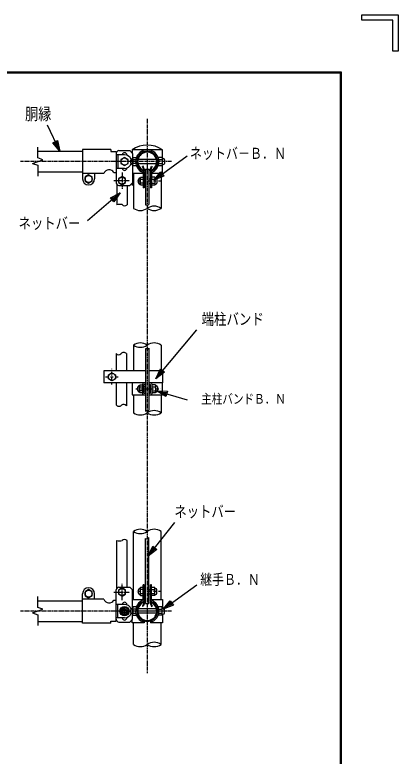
# Model space of a CAD drawing. Units: millimetres, scale not verified. Extents: x -4425 to 4425, y -3150 to 3150.
# Drawn here: x 2912 to 4425, y 226 to 3150 of the extents above; entities that cross this region are included whole.
import ezdxf
from ezdxf.enums import TextEntityAlignment as Align

# ---------------------------------------------------------------- set-up
doc = ezdxf.new("R2010")
doc.units = ezdxf.units.MM
doc.header["$LTSCALE"] = 20
for name, pattern in [('USER1', [1.01, 0.5, -0.25, 0.01, -0.25]), ('USER2', [1.125, 0.75, -0.125, 0.125, -0.125]), ('USER4', [2, 1.25, -0.25, 0.25, -0.25]), ('USER5', [0.375, 0.25, -0.125])]:
    doc.linetypes.add(name, pattern=pattern)
for name, color, linetype, lineweight in [('0-1_1', 7, 'Continuous', 25), ('0-2_0', 7, 'Continuous', 25), ('0-3_CENTLN-L', 2, 'USER2', 25), ('0-7_WAKU', 7, 'Continuous', 25)]:
    doc.layers.add(name, color=color, linetype=linetype, lineweight=lineweight)
doc.styles.add('ＭＳ ゴシック', font='')
doc.styles.get('ＭＳ ゴシック').set_extended_font_data('MS Gothic')

# ---------------------------------------------------------------- blocks, each defined once
blk = doc.blocks.new('C3')
at = {"layer": '0-1_1', "color": 4}
blk.add_line((157722.2, 110823.7), (154673.5, 109612.2), dxfattribs=at)
blk.add_lwpolyline([(156864, 110708.7), (157722.2, 110823.7), (157019.1, 110318.3)], close=True, dxfattribs=at)
blk.add_lwpolyline([(156902.8, 110611.1), (157331.9, 110668.6), (156980.3, 110415.9)], dxfattribs=at)
blk = doc.blocks.new('C1')
at = {"layer": '0-1_1', "color": 4}
blk.add_line((145241, 99399), (147344.1, 102056.1), dxfattribs=at)
blk.add_lwpolyline([(145927, 99927.3), (145241, 99399), (145597.6, 100188)], close=True, dxfattribs=at)
blk.add_lwpolyline([(145844.6, 99992.5), (145501.6, 99728.3), (145680, 100122.8)], dxfattribs=at)
blk = doc.blocks.new('C0')
at = {"layer": '0-1_1', "color": 4}
blk.add_line((137933.8, 113176.5), (136967.4, 115229), dxfattribs=at)
blk.add_lwpolyline([(137766, 114026), (137933.8, 113176.5), (137386, 113847)], close=True, dxfattribs=at)
blk.add_lwpolyline([(137671, 113981.2), (137754.9, 113556.5), (137481, 113891.8)], dxfattribs=at)
blk = doc.blocks.new('C2')
at = {"layer": '0-1_1', "color": 4}
blk.add_line((157676.5, 103912.6), (155929.2, 105743.2), dxfattribs=at)
blk.add_lwpolyline([(157248.4, 104665.2), (157676.5, 103912.6), (156944.6, 104375.3)], close=True, dxfattribs=at)
blk.add_lwpolyline([(157172.5, 104592.7), (157386.5, 104216.4), (157020.6, 104447.8)], dxfattribs=at)
blk = doc.blocks.new('C4')
at = {"layer": '0-1_1', "color": 4}
blk.add_line((114914.8, 103992.9), (118152.7, 107849.7), dxfattribs=at)
blk.add_lwpolyline([(115615.7, 104501.3), (114914.8, 103992.9), (115294.1, 104771.3)], close=True, dxfattribs=at)
blk.add_lwpolyline([(115535.3, 104568.8), (115184.8, 104314.6), (115374.5, 104703.8)], dxfattribs=at)
blk = doc.blocks.new('C15')
at = {"layer": '0-1_1', "color": 4}
blk.add_line((9928.44, 6638.88), (10068.65, 6816.03), dxfattribs=at)
blk.add_lwpolyline([(9974.17, 6674.11), (9928.44, 6638.88), (9952.22, 6691.48)], close=True, dxfattribs=at)
blk.add_lwpolyline([(9968.68, 6678.45), (9945.82, 6660.84), (9957.71, 6687.14)], dxfattribs=at)

msp = doc.modelspace()

# ---------------------------------------------------------------- linework, layer by layer
at = {"layer": '0-1_1', "color": 4}
for p, q in [((3002.84, 2586.01), (3002.84, 2628.86)), ((2982.7, 2564.02), (3022.98, 2578.68)), ((3022.98, 2578.68), (3002.84, 2586.01)), ((3002.84, 813.35), (3002.84, 856.21)), ((2982.7, 791.37), (3022.98, 806.02)), ((3022.98, 806.02), (3002.84, 813.35))]:
    msp.add_line(p, q, dxfattribs=at)
at = {"layer": '0-1_1'}
for p, q in [((3002.84, 2612.06), (3179.71, 2612.06)), ((3375.25, 2617.42), (3375.25, 2605.74)), ((3345.26, 2587.75), (3331.33, 2579.7)), ((3331.33, 2579.71), (3331.33, 2563.62)), ((3359.18, 2579.71), (3345.26, 2587.75)), ((3359.18, 2563.62), (3359.18, 2579.7)), ((3377.18, 2584.57), (3378.82, 2587.42)), ((3377.18, 2558.13), (3377.18, 2584.57)), ((3378.46, 2579.38), (3389.67, 2579.38)), ((3378.82, 2587.42), (3391.86, 2587.42)), ((3471.32, 2579.92), (3398.75, 2579.92)), ((3493.96, 2587.42), (3478.21, 2587.42)), ((3480.4, 2579.38), (3493.8, 2579.38)), ((3493.96, 2587.42), (3493.96, 2555.28)), ((3493.96, 2583.13), (3498.25, 2583.13)), ((3502.53, 2578.85), (3502.53, 2563.85)), ((3331.33, 2563.62), (3345.26, 2555.58)), ((3345.26, 2555.58), (3359.18, 2563.62)), ((3389.67, 2563.31), (3378.46, 2563.31)), ((3471.32, 2562.78), (3398.75, 2562.78)), ((3418.91, 2553.68), (3415.69, 2552.51)), ((3420.83, 2538.39), (3415.69, 2552.51)), ((3424.22, 2539.1), (3418.91, 2553.68)), ((3445.85, 2539.1), (3451.16, 2553.68)), ((3449.24, 2538.39), (3454.38, 2552.51)), ((3451.16, 2553.68), (3454.38, 2552.51)), ((3493.96, 2555.28), (3478.21, 2555.28)), ((3480.4, 2563.32), (3493.8, 2563.32)), ((3493.96, 2559.56), (3498.25, 2559.56)), ((3002.84, 2530.63), (3179.71, 2530.63)), ((3203.36, 2518.95), (3189.43, 2510.9)), ((3217.28, 2510.91), (3203.36, 2518.95)), ((3377.08, 2525.28), (3418.32, 2525.28)), ((3380.61, 2525.28), (3380.61, 2387.06)), ((3418.32, 2528.42), (3418.32, 2467.42)), ((3422.18, 2532.72), (3422.18, 2467.42)), ((3428.6, 2541.86), (3428.6, 2400.26)), ((3428.6, 2541.86), (3441.46, 2541.86)), ((3441.46, 2541.86), (3441.46, 2402.14)), ((3447.89, 2532.72), (3447.89, 2467.42)), ((3451.75, 2528.42), (3451.75, 2467.42)), ((3489.46, 2525.28), (3489.46, 2387.06)), ((3189.43, 2510.91), (3189.43, 2494.82)), ((3189.43, 2494.82), (3203.36, 2486.78)), ((3203.36, 2486.78), (3217.28, 2494.82)), ((3217.28, 2494.82), (3217.28, 2510.9)), ((3335.58, 2512.5), (3321.65, 2504.45)), ((3321.65, 2504.46), (3321.65, 2488.37)), ((3321.65, 2488.37), (3335.58, 2480.33)), ((3349.51, 2504.46), (3335.58, 2512.5)), ((3335.58, 2480.33), (3349.51, 2488.37)), ((3349.51, 2488.37), (3349.51, 2504.45)), ((3375.25, 2485.99), (3375.25, 2477.06)), ((3406.53, 2507.43), (3408.18, 2510.28)), ((3406.53, 2480.98), (3406.53, 2507.43)), ((3407.82, 2502.24), (3418.32, 2502.24)), ((3418.32, 2486.17), (3407.82, 2486.17)), ((3408.18, 2510.28), (3418.32, 2510.28)), ((3422.18, 2502.78), (3428.6, 2502.78)), ((3422.18, 2485.63), (3428.6, 2485.63)), ((3441.46, 2502.78), (3447.89, 2502.78)), ((3441.46, 2485.63), (3447.89, 2485.63)), ((3464.61, 2510.28), (3451.75, 2510.28)), ((3451.75, 2502.24), (3464.44, 2502.24)), ((3451.75, 2486.18), (3464.44, 2486.18)), ((3464.61, 2510.28), (3464.61, 2478.13)), ((3464.61, 2505.99), (3468.89, 2505.99)), ((3473.18, 2501.71), (3473.18, 2486.71)), ((3315.22, 2480.75), (3315.22, 2400.76)), ((3355.94, 2477.06), (3355.94, 2400.76)), ((3422.18, 2467.42), (3418.32, 2467.42)), ((3451.75, 2467.42), (3447.89, 2467.42)), ((3464.61, 2478.13), (3451.75, 2478.13)), ((3464.61, 2482.42), (3468.89, 2482.42)), ((3380.6, 1847.74), (3380.6, 1745.96)), ((3489.46, 1847.74), (3489.46, 1745.96)), ((3311.82, 1813.96), (3311.82, 1745.96)), ((3352.53, 1813.96), (3352.53, 1745.96)), ((3428.6, 1832.38), (3428.6, 1586.25)), ((3441.46, 1835.16), (3441.46, 1590.42)), ((3263.6, 1745.96), (3263.6, 1698.81)), ((3428.6, 1745.96), (3263.6, 1745.96)), ((3494.82, 1745.96), (3441.46, 1745.96)), ((3494.82, 1745.96), (3494.82, 1698.81)), ((3428.6, 1698.81), (3263.6, 1698.81)), ((3311.82, 1698.81), (3311.82, 1612.73)), ((3352.53, 1698.81), (3352.53, 1608.32)), ((3375.25, 1698.81), (3375.25, 1651.67)), ((3415.75, 1698.81), (3375.25, 1698.81)), ((3428.6, 1698.81), (3415.75, 1698.81)), ((3454.32, 1698.81), (3441.46, 1698.81)), ((3494.82, 1698.81), (3441.46, 1698.81)), ((3403.96, 1688.46), (3405.61, 1691.31)), ((3403.96, 1662.02), (3403.96, 1688.46)), ((3405.25, 1683.28), (3415.75, 1683.28)), ((3415.75, 1667.21), (3405.25, 1667.21)), ((3405.61, 1691.31), (3415.75, 1691.31)), ((3415.75, 1692.38), (3415.75, 1658.1)), ((3421.75, 1683.81), (3428.6, 1683.81)), ((3421.75, 1666.67), (3428.6, 1666.67)), ((3441.46, 1683.81), (3448.32, 1683.81)), ((3441.46, 1666.67), (3448.32, 1666.67)), ((3454.32, 1658.1), (3454.32, 1692.38)), ((3467.18, 1691.31), (3454.32, 1691.31)), ((3454.32, 1683.27), (3467.01, 1683.27)), ((3454.32, 1667.21), (3467.01, 1667.21)), ((3467.18, 1691.31), (3467.18, 1659.17)), ((3467.18, 1687.03), (3471.46, 1687.03)), ((3475.75, 1682.74), (3475.75, 1667.74)), ((3375.25, 1651.67), (3415.75, 1651.67)), ((3380.6, 1651.67), (3380.6, 1580.96)), ((3415.75, 1651.67), (3428.6, 1651.67)), ((3421.75, 1657.67), (3428.6, 1657.67)), ((3441.46, 1651.67), (3454.32, 1651.67)), ((3467.18, 1659.17), (3454.32, 1659.17)), ((3467.18, 1663.46), (3471.46, 1663.46)), ((3489.46, 1651.67), (3489.46, 1580.96)), ((3380.6, 844.77), (3380.6, 1112.62)), ((3489.46, 844.77), (3489.46, 1112.62)), ((3428.6, 828.18), (3428.6, 1084.27)), ((3441.46, 828.18), (3441.46, 1088.66)), ((3315.22, 889.3), (3315.22, 1077.48)), ((3355.94, 892.98), (3355.94, 1077.48)), ((3203.35, 883.26), (3189.43, 875.22)), ((3217.28, 875.22), (3203.35, 883.26)), ((3335.58, 889.71), (3321.65, 881.67)), ((3321.65, 881.67), (3321.65, 865.59)), ((3349.51, 881.67), (3335.58, 889.71)), ((3349.51, 865.59), (3349.51, 881.67)), ((3406.53, 889.06), (3406.53, 862.61)), ((3418.32, 883.87), (3407.82, 883.87)), ((3418.32, 841.63), (3418.32, 902.62)), ((3422.18, 902.62), (3418.32, 902.62)), ((3422.18, 837.33), (3422.18, 902.62)), ((3422.18, 884.41), (3428.6, 884.41)), ((3441.46, 884.41), (3447.89, 884.41)), ((3447.89, 837.33), (3447.89, 902.62)), ((3451.75, 902.62), (3447.89, 902.62)), ((3451.75, 841.63), (3451.75, 902.62)), ((3464.6, 891.91), (3451.75, 891.91)), ((3451.75, 883.87), (3464.44, 883.87)), ((3464.6, 859.77), (3464.6, 891.91)), ((3464.6, 887.62), (3468.89, 887.62)), ((3473.18, 868.34), (3473.18, 883.34)), ((3189.43, 875.22), (3189.43, 859.14)), ((3189.43, 859.14), (3203.35, 851.1)), ((3203.35, 851.1), (3217.28, 859.14)), ((3217.28, 859.14), (3217.28, 875.22)), ((3321.65, 865.59), (3335.58, 857.55)), ((3335.58, 857.55), (3349.51, 865.59)), ((3406.53, 862.61), (3408.18, 859.77)), ((3407.82, 867.8), (3418.32, 867.8)), ((3408.18, 859.77), (3418.32, 859.77)), ((3422.18, 867.27), (3428.6, 867.27)), ((3441.46, 867.27), (3447.89, 867.27)), ((3451.75, 867.81), (3464.44, 867.81)), ((3464.6, 859.77), (3451.75, 859.77)), ((3464.6, 864.05), (3468.89, 864.05)), ((3002.84, 839.41), (3179.71, 839.41)), ((3377.07, 844.77), (3418.32, 844.77)), ((3420.83, 831.66), (3415.69, 817.54)), ((3424.22, 830.95), (3418.91, 816.37)), ((3428.6, 828.18), (3441.46, 828.18)), ((3445.85, 830.95), (3451.16, 816.37)), ((3449.24, 831.66), (3454.38, 817.54)), ((3377.18, 811.92), (3377.18, 785.47)), ((3389.67, 806.73), (3378.46, 806.73)), ((3378.46, 790.66), (3389.67, 790.66)), ((3471.32, 807.27), (3398.75, 807.27)), ((3471.32, 790.12), (3398.75, 790.12)), ((3418.91, 816.36), (3415.69, 817.54)), ((3451.16, 816.36), (3454.38, 817.54)), ((3493.96, 814.77), (3478.21, 814.77)), ((3480.4, 806.72), (3493.8, 806.72)), ((3480.4, 790.66), (3493.8, 790.66)), ((3493.96, 782.62), (3493.96, 814.77)), ((3493.96, 810.48), (3498.25, 810.48)), ((3502.53, 791.2), (3502.53, 806.2)), ((3375.25, 752.62), (3375.25, 764.3)), ((3377.18, 785.47), (3378.82, 782.62)), ((3378.82, 782.62), (3391.86, 782.62)), ((3493.96, 782.62), (3478.21, 782.62)), ((3493.96, 786.91), (3498.25, 786.91)), ((3494.82, 786.91), (3494.82, 752.62)), ((3002.84, 757.98), (3179.71, 757.98)), ((3422.18, 752.62), (3375.25, 752.62)), ((3380.6, 666.91), (3380.6, 752.62)), ((3422.18, 760.06), (3422.18, 752.62)), ((3447.89, 760.06), (3447.89, 752.62)), ((3494.82, 752.62), (3447.89, 752.62)), ((3489.46, 666.91), (3489.46, 752.62))]:
    msp.add_line(p, q, dxfattribs=at)
at = {"layer": '0-1_1', "color": 2, "linetype": 'USER2'}
for p, q in [((3530.1, 2571.35), (2934.2, 2571.35)), ((3530.1, 798.7), (2934.2, 798.7))]:
    msp.add_line(p, q, dxfattribs=at)
at = {"layer": '0-1_1', "color": 4, "linetype": 'USER1'}
for p, q in [((3489.55, 2494.21), (3388.56, 2494.21)), ((3295.75, 1691.89), (3295.75, 1754.48)), ((3270.12, 1722.38), (3323.66, 1722.38)), ((3389.49, 1675.24), (3486.67, 1675.24)), ((3489.56, 875.84), (3388.56, 875.84)), ((3530.1, 798.7), (3342.19, 798.7))]:
    msp.add_line(p, q, dxfattribs=at)
at = {"layer": '0-1_1'}
for points in [[(3494.82, 2583.13), (3494.82, 2617.42), (3375.25, 2617.42), (3375.25, 2605.74)], [(3391.86, 2555.28), (3378.82, 2555.28), (3377.18, 2558.13)], [(3451.75, 2525.28), (3494.82, 2525.28), (3494.82, 2559.56)], [(3418.32, 2478.13), (3408.18, 2478.13), (3406.53, 2480.98)], [(3454.32, 1651.67), (3494.82, 1651.67), (3494.82, 1698.81), (3454.32, 1698.81)], [(3428.6, 1692.81), (3421.75, 1692.81), (3421.75, 1657.67)], [(3441.46, 1657.67), (3448.32, 1657.67), (3448.32, 1692.81), (3441.46, 1692.81)], [(3415.75, 1659.17), (3405.61, 1659.17), (3403.96, 1662.02)], [(3418.32, 891.91), (3408.18, 891.91), (3406.53, 889.06)], [(3451.75, 844.77), (3494.82, 844.77), (3494.82, 810.48)], [(3391.86, 814.77), (3378.82, 814.77), (3377.18, 811.92)]]:
    msp.add_lwpolyline(points, dxfattribs=at)
at = {"layer": '0-1_1', "color": 4}
for points in [[(2982.7, 2564.02), (3002.84, 2556.69), (3002.84, 2513.83)], [(2982.7, 791.37), (3002.84, 784.04), (3002.84, 741.18)]]:
    msp.add_lwpolyline(points, dxfattribs=at)
at = {"layer": '0-1_1'}
msp.add_lwpolyline([(3295.75, 1706.3), (3281.82, 1714.34), (3281.82, 1730.43), (3295.75, 1738.47), (3309.68, 1730.43), (3309.68, 1714.34)], close=True, dxfattribs=at)
for centre in [(3345.26, 2571.66), (3203.36, 2502.86), (3335.58, 2496.41), (3295.75, 1722.38), (3203.35, 867.18), (3335.58, 873.63)]:
    msp.add_circle(centre, 13.93, dxfattribs=at)
for centre, radius, start, end in [((3435.03, 2534.4), 102.31, 54.24183, 125.75825), ((3435.03, 2571.35), 46.07, 291.2717, 248.72839), ((3435.03, 2571.35), 40.71, 288.40869, 251.59216), ((3435.03, 2571.35), 37.29, 294.33505, 245.82556), ((3383.37, 2571.35), 14.76, 114.79445, 245.20555), ((3402.64, 2588.14), 25.71, 187.97958, 199.90953), ((3402.89, 2571.35), 25.71, 161.79012, 198.20988), ((3498.25, 2578.85), 4.29, 0, 90), ((3402.64, 2554.56), 25.71, 160.09047, 172.02042), ((3498.25, 2563.85), 4.29, 270, 0), ((3420.03, 2538.19), 4.29, 245.55103, 10.6546), ((3450.03, 2538.17), 4.29, 169.34531, 287.95502), ((3412.72, 2494.21), 14.76, 114.79445, 245.20555), ((3432, 2511), 25.71, 187.97958, 199.90953), ((3432, 2477.41), 25.71, 160.09047, 172.02042), ((3432.25, 2494.21), 25.71, 161.79012, 198.20988), ((3468.89, 2501.71), 4.29, 0, 90), ((3468.89, 2486.71), 4.29, 270, 0), ((3422.18, 1692.38), 6.43, 90, 179.99992), ((3447.89, 1692.38), 6.43, 0, 90), ((3410.15, 1675.24), 14.76, 114.79445, 245.20555), ((3429.43, 1692.03), 25.71, 187.97958, 199.90953), ((3429.43, 1658.45), 25.71, 160.09047, 172.02042), ((3429.68, 1675.24), 25.71, 161.79012, 198.20988), ((3471.46, 1682.74), 4.29, 0, 90), ((3471.46, 1667.74), 4.29, 270, 0), ((3422.18, 1658.1), 6.43, 179.99992, 270), ((3447.89, 1658.1), 6.43, 270, 0), ((3412.72, 875.84), 14.76, 114.79445, 245.20555), ((3432, 892.63), 25.71, 187.97958, 199.90953), ((3432.25, 875.84), 25.71, 161.79012, 198.20988), ((3468.89, 883.34), 4.29, 0, 90), ((3432, 859.05), 25.71, 160.09047, 172.02042), ((3468.89, 868.34), 4.29, 270, 0), ((3435.03, 798.7), 46.07, 111.27162, 253.79686), ((3435.03, 798.7), 40.71, 108.40842, 71.59131), ((3435.03, 798.7), 37.29, 114.17442, 65.66495), ((3420.03, 831.85), 4.29, 349.3454, 114.44897), ((3450.03, 831.87), 4.29, 72.04499, 190.65469), ((3435.03, 798.7), 46.07, 286.20532, 68.7283), ((3383.37, 798.7), 14.76, 114.79445, 245.20555), ((3402.64, 815.49), 25.71, 187.97958, 199.90953), ((3402.64, 781.9), 25.71, 160.09047, 172.02042), ((3402.89, 798.7), 25.71, 161.79012, 198.20988), ((3498.25, 806.2), 4.29, 0, 90), ((3498.25, 791.2), 4.29, 270, 0)]:
    msp.add_arc(centre, radius, start, end, dxfattribs=at)
at = {"layer": '0-1_1', "color": 4}
for centre, radius, start, end in [((3327.46, 2365.22), 37.58, 76.84252, 108.99897), ((3346.58, 2412.55), 15.05, 225.44725, 308.45767), ((3428.22, 2447.74), 47.48, 270.46069, 286.18905), ((3407.82, 2425.98), 47.49, 235.03528, 304.96435), ((3462.25, 2348.15), 47.49, 55.03519, 124.96428), ((3462.25, 2425.98), 47.49, 235.03604, 304.96481), ((3407.82, 1808.82), 47.49, 55.03519, 124.96473), ((3407.82, 1886.66), 47.49, 235.03528, 304.96405), ((3462.25, 1808.82), 47.49, 55.03519, 124.96396), ((3321.76, 1821.7), 12.6, 217.93228, 318.82498), ((3342.12, 1804.72), 13.92, 41.5768, 141.3814), ((3432.53, 1823.52), 9.69, 72.50359, 113.87069), ((3435.78, 1840.64), 7.89, 267.52176, 316.03711), ((3323.17, 1619.92), 13.44, 212.35681, 317.28018), ((3341.41, 1598.77), 14.66, 40.66016, 124.80574), ((3407.82, 1619.87), 47.49, 235.03528, 304.96435), ((3432.71, 1584.57), 4.43, 58.06492, 157.77608), ((3437.33, 1592.18), 4.49, 239.35608, 336.83289), ((3462.25, 1542.04), 47.49, 55.03519, 124.96428), ((3462.25, 1619.87), 47.49, 235.03604, 304.96481), ((3407.82, 1073.71), 47.49, 55.03519, 124.96473), ((3407.82, 1151.54), 47.49, 235.03528, 304.96405), ((3462.25, 1073.71), 47.49, 55.03519, 124.96396), ((3431.53, 1096.73), 12.79, 256.76773, 320.89233), ((3327.46, 1113.02), 37.58, 251.00103, 283.15748), ((3346.57, 1065.69), 15.05, 51.54233, 134.55275), ((3462.25, 627.99), 47.49, 55.03519, 124.96428), ((3407.82, 705.83), 47.49, 235.03528, 304.96435), ((3462.25, 705.83), 47.49, 235.03604, 304.96481)]:
    msp.add_arc(centre, radius, start, end, dxfattribs=at)
at = {"layer": '0-2_0'}
for p, q in [((3291.08, 2618.96), (3179.71, 2618.96)), ((3291.08, 2618.96), (3291.08, 2610.59)), ((3291.08, 2610.59), (3312.58, 2610.59)), ((3312.58, 2610.59), (3312.58, 2528.06)), ((3345.26, 2598.54), (3312.58, 2598.54)), ((3319.03, 2598.54), (3319.03, 2544.79)), ((3345.26, 2544.79), (3312.58, 2544.79)), ((3264.12, 2524.36), (3179.71, 2524.36)), ((3227.01, 2524.36), (3227.01, 2502.86)), ((3303.58, 2528.06), (3312.58, 2528.06)), ((3179.7, 845.68), (3179.7, 867.18)), ((3227, 845.68), (3227, 867.18)), ((3179.7, 751.08), (3179.7, 845.68)), ((3264.11, 845.68), (3179.7, 845.68)), ((3303.58, 841.99), (3312.57, 841.99)), ((3312.57, 759.46), (3312.57, 841.99)), ((3345.25, 825.26), (3312.57, 825.26)), ((3319.02, 771.51), (3319.02, 825.26)), ((3345.25, 771.51), (3312.57, 771.51)), ((3291.07, 751.08), (3179.7, 751.08))]:
    msp.add_line(p, q, dxfattribs=at)
at = {"layer": '0-2_0', "color": 2}
for p, q in [((3312.58, 2603.91), (3312.58, 2487.81)), ((3323.33, 2614.66), (3366.33, 2614.66)), ((3366.33, 2614.66), (3377.08, 2603.91)), ((3377.08, 2603.91), (3377.08, 2584.7)), ((3377.08, 2557.99), (3377.08, 2487.81)), ((3366.33, 2477.06), (3377.08, 2487.81)), ((3323.33, 2477.06), (3366.33, 2477.06)), ((3312.57, 766.13), (3312.57, 882.23)), ((3323.32, 892.98), (3366.32, 892.98)), ((3366.32, 892.98), (3377.07, 882.23)), ((3377.07, 812.05), (3377.07, 882.23)), ((3366.32, 755.38), (3377.07, 766.13)), ((3377.07, 766.13), (3377.07, 785.34)), ((3323.32, 755.38), (3366.32, 755.38))]:
    msp.add_line(p, q, dxfattribs=at)
at = {"layer": '0-2_0', "linetype": 'USER5'}
for p, q in [((3375.25, 2614.01), (3375.25, 2605.74)), ((3375.25, 2485.99), (3375.25, 2477.06))]:
    msp.add_line(p, q, dxfattribs=at)
at = {"layer": '0-2_0', "color": 2, "linetype": 'USER4'}
msp.add_line((3345.25, 787.09), (3345.25, 809.67), dxfattribs=at)
at = {"layer": '0-2_0'}
for points in [[(3179.71, 2618.96), (3179.71, 2524.36), (3179.71, 2502.86)], [(3291.07, 751.08), (3291.07, 759.46), (3312.57, 759.46)]]:
    msp.add_lwpolyline(points, dxfattribs=at)
msp.add_lwpolyline([(3345.25, 782.26), (3359.22, 790.32), (3359.22, 806.44), (3345.25, 814.51), (3331.29, 806.44), (3331.29, 790.32)], close=True, dxfattribs=at)
for radius in [18.27, 13.96, 9.14, 9.14, 9.14, 9.14, 7.72]:
    msp.add_circle((3345.25, 798.38), radius, dxfattribs=at)
at = {"layer": '0-2_0', "color": 2}
for centre, radius, start, end in [((3323.33, 2603.91), 10.75, 90, 180), ((3345.26, 2597.46), 9.14, 356.73321, 173.24367), ((3345.26, 2545.86), 9.14, 186.75633, 3.26679), ((3323.33, 2487.81), 10.75, 180, 270), ((3323.32, 882.23), 10.75, 90, 180), ((3323.32, 766.13), 10.75, 180, 270)]:
    msp.add_arc(centre, radius, start, end, dxfattribs=at)
at = {"layer": '0-2_0'}
for centre, radius, start, end in [((3345.26, 2571.66), 26.88, 16.72742, 90), ((3345.26, 2571.66), 26.88, 270, 342.32724), ((3284.63, 2517.91), 21.5, 28.15683, 162.5424), ((3203.36, 2502.86), 23.65, 180, 0), ((3203.35, 867.18), 23.65, 0, 180), ((3284.62, 852.13), 21.5, 197.4576, 331.84317), ((3345.25, 824.18), 9.14, 356.73321, 173.24367), ((3345.25, 798.38), 26.88, 17.67208, 90), ((3345.25, 798.38), 26.88, 270, 343.27188), ((3345.25, 772.58), 9.14, 186.75633, 3.26679)]:
    msp.add_arc(centre, radius, start, end, dxfattribs=at)
at = {"layer": '0-3_CENTLN-L'}
for p, q in [((3435.03, 2739.76), (3435.03, 553.29)), ((3335.58, 2528.97), (3335.58, 2461.71)), ((3303.61, 2496.41), (3366.23, 2496.41)), ((3335.58, 841.07), (3335.58, 908.33)), ((3303.61, 873.63), (3366.23, 873.63))]:
    msp.add_line(p, q, dxfattribs=at)
at = {"layer": '0-7_WAKU'}
for p, q in [((4281.87, 3150.24), (4425.12, 3150.24)), ((4403.63, 3006.99), (4403.63, 3128.75)), ((-4047.88, 2923.24), (4198.12, 2923.24))]:
    msp.add_line(p, q, dxfattribs=at)
for points in [[(4403.63, 3128.75), (4281.87, 3128.75), (4281.87, 3150.24)], [(4425.12, 3150.24), (4425.12, 3006.99), (4403.63, 3006.99)], [(4198.12, 2923.24), (4198.12, -2922.76), (-4047.88, -2922.76)], [(4196.12, 2921.24), (4196.12, -2920.76), (-4045.88, -2920.76)], [(-4045.88, -2920.76), (-4045.88, 2921.24), (4196.12, 2921.24)]]:
    msp.add_lwpolyline(points, dxfattribs=at)
msp.add_lwpolyline([(-4049.88, 2925.24), (4200.12, 2925.24), (4200.12, -2924.76), (-4049.88, -2924.76)], close=True, dxfattribs=at)

# ---------------------------------------------------------------- block references
at = {"layer": '0-2_0'}
for name, p, xscale, yscale in [('C0', (-3806.93, -3046.76), 0.05, 0.05), ('C4', (-2277.13, -3484.57), 0.05, 0.05), ('C15', (-4007.68, -3963.56), 0.75, 0.75)]:
    msp.add_blockref(name, p, dxfattribs=dict(at, xscale=xscale, yscale=yscale))
at = {"layer": '0-2_0', "xscale": 0.05, "yscale": 0.05}
for name, p, rotation in [('C3', (9703.28, 9840.7), 194.53655), ('C1', (11428.4, 5886.76), 168.61777), ('C2', (7769.77, 10074.51), 209.5339), ('C3', (9740.86, 8149.03), 194.53655)]:
    msp.add_blockref(name, p, dxfattribs=dict(at, rotation=rotation))

# ---------------------------------------------------------------- texts
at = {"layer": '0-1_1', "color": 4, "style": 'ＭＳ ゴシック', "width": 0.8}
for s, height, p in [('胴縁', 47.36, (2952.91, 2721.51)), ('ネットバ－Ｂ．Ｎ', 43.48, (3603.1, 2569.18)), ('ネットバー', 44.57, (2927.47, 2292.79)), ('端柱バンド', 45.1, (3649.1, 1914.13)), ('主柱バンドＢ．Ｎ', 38.29, (3647.72, 1604.94)), ('ネットバー', 44.57, (3542.11, 1155.61)), ('継手Ｂ．Ｎ', 42.94, (3644.27, 889.16))]:
    msp.add_text(s, height=height, dxfattribs=at).set_placement(p, align=Align.BOTTOM_LEFT)

doc.saveas('drawing.dxf')
